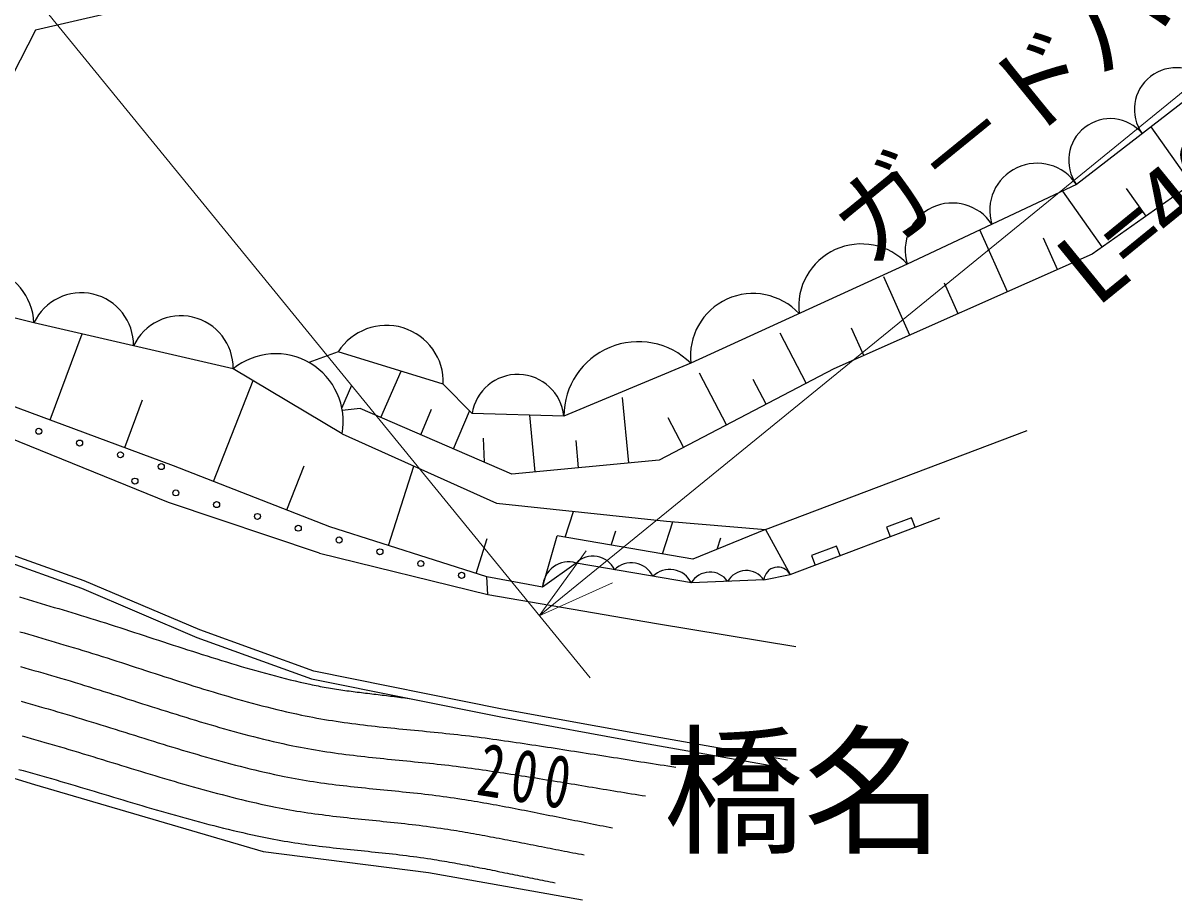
# Model space of a CAD drawing. Units: millimetres, scale not verified. Extents: x 40000 to 680000, y 20000 to 380000.
# Drawn here: x 213287 to 241997, y 243138 to 265026 of the extents above; entities that cross this region are included whole.
import ezdxf
from ezdxf.enums import TextEntityAlignment as Align

# ---------------------------------------------------------------- set-up
doc = ezdxf.new("R2010")
doc.units = ezdxf.units.MM
doc.header["$LTSCALE"] = 1000
doc.layers.add('S-BGD', color=7, linetype='Continuous', lineweight=25)
doc.layers.add('S-STR-HTXT', color=7, linetype='Continuous', lineweight=13)
doc.styles.add('@ＭＳ ゴシック', font='')
doc.styles.add('ＭＳ ゴシック', font='')
doc.styles.get('@ＭＳ ゴシック').set_extended_font_data('@MS Gothic')
doc.styles.get('ＭＳ ゴシック').set_extended_font_data('MS Gothic')

msp = doc.modelspace()

# ---------------------------------------------------------------- linework, layer by layer
at = {"layer": 'S-BGD'}
for p, q in [((218053, 265879), (213600, 264847)), ((213600, 264847), (210560, 258943)), ((244483, 264809), (239565, 260995)), ((245561, 263219), (239954, 259257)), ((242433, 261009), (241424, 262436)), ((239565, 260995), (235345, 259010)), ((240209, 259437), (239222, 260833)), ((241301, 260209), (240814, 260898)), ((237842, 258318), (237156, 259862)), ((239093, 258874), (238744, 259659)), ((239954, 259257), (233513, 256393)), ((235345, 259010), (229944, 256535)), ((213560, 257544), (208009, 258912)), ((235404, 257234), (234756, 258691)), ((236612, 257771), (236275, 258530)), ((218529, 256396), (213560, 257544)), ((213964, 255120), (214760, 257267)), ((232826, 256034), (232171, 257289)), ((234257, 256724), (233953, 257407)), ((221150, 256817), (220419, 256552)), ((223771, 256012), (221150, 256817)), ((221245, 254774), (218529, 256396)), ((229944, 256535), (226778, 255215)), ((233513, 256393), (229154, 254116)), ((217043, 253977), (211024, 256211)), ((218041, 253587), (219024, 256101)), ((222216, 255179), (222716, 256337)), ((230836, 254995), (230161, 256287)), ((231825, 255511), (231501, 256131)), ((221242, 255411), (221492, 255990)), ((224489, 255277), (223771, 256012)), ((215824, 254430), (216267, 255623)), ((228398, 254045), (228243, 255680)), ((221699, 255402), (221252, 255356)), ((225484, 253769), (221699, 255402)), ((223207, 254751), (223480, 255385)), ((224021, 254400), (224427, 255341)), ((226778, 255215), (224489, 255277)), ((226061, 253824), (225927, 255238)), ((216915, 253062), (211627, 255204)), ((229766, 254436), (229379, 255176)), ((221245, 254774), (225097, 253043)), ((224795, 254066), (224775, 254668)), ((231810, 252382), (238332, 254853)), ((227146, 253926), (227082, 254609)), ((229154, 254116), (225484, 253769)), ((220940, 252453), (217043, 253977)), ((219867, 252873), (220299, 253977)), ((222404, 251985), (223037, 253969)), ((220681, 251791), (216915, 253062)), ((225097, 253043), (229334, 252589)), ((226809, 252194), (227015, 252837)), ((232420, 251261), (236160, 252680)), ((235448, 252677), (234825, 252441)), ((235537, 252444), (235448, 252677)), ((224853, 251203), (220940, 252453)), ((229240, 251775), (229496, 252575)), ((229334, 252589), (231810, 252382)), ((231810, 252382), (229996, 251645)), ((231810, 252382), (232420, 251261)), ((234825, 252441), (234914, 252207)), ((214815, 251106), (212014, 252104)), ((224589, 251287), (224868, 252162)), ((226249, 250949), (226611, 252228)), ((229996, 251645), (226611, 252228)), ((227959, 251996), (228074, 252354)), ((230603, 251891), (230695, 252179)), ((211944, 251917), (214742, 250920)), ((220681, 251791), (224879, 250761)), ((233578, 251968), (232955, 251732)), ((233667, 251734), (233578, 251968)), ((227083, 251548), (226249, 250949)), ((229958, 251053), (227083, 251548)), ((232955, 251732), (233043, 251498)), ((231769, 251128), (232420, 251261)), ((214742, 250920), (217626, 249691)), ((217699, 249877), (214815, 251106)), ((224879, 250761), (224853, 251203)), ((226249, 250949), (224853, 251203)), ((231769, 251128), (229958, 251053)), ((224879, 250761), (229089, 250037)), ((220538, 248852), (217699, 249877)), ((229089, 250037), (232566, 249469)), ((217626, 249691), (220484, 248659)), ((220484, 248659), (225204, 247706)), ((225242, 247902), (220538, 248852)), ((228776, 247259), (225242, 247902)), ((208099, 247711), (213577, 246019)), ((225204, 247706), (228740, 247063)), ((232359, 246626), (228776, 247259)), ((228740, 247063), (232324, 246429)), ((213577, 246019), (219279, 244348)), ((219279, 244348), (223401, 243823)), ((223401, 243823), (227244, 243138))]:
    msp.add_line(p, q, dxfattribs=at)
for points in [[(213196, 250704), (213305, 250671), (213414, 250639), (213523, 250606), (213632, 250573), (213741, 250541), (213850, 250508), (213959, 250475), (214068, 250442), (214177, 250410), (214286, 250377), (214395, 250344), (214504, 250311), (214613, 250278), (214735, 250242), (214856, 250204), (214977, 250167), (215099, 250129), (215220, 250091), (215341, 250053), (215462, 250014), (215583, 249975), (215703, 249936), (215824, 249897), (215945, 249858), (216066, 249818), (216187, 249779), (216307, 249739), (216428, 249699), (216549, 249660), (216669, 249620), (216790, 249580), (216911, 249541), (217032, 249501), (217152, 249462), (217273, 249423), (217394, 249384), (217515, 249345), (217636, 249306), (217757, 249267), (217878, 249229), (217999, 249191), (218120, 249153), (218241, 249116), (218363, 249079), (218484, 249042), (218606, 249005), (218727, 248969), (218849, 248934), (218971, 248899), (219093, 248864), (219215, 248830), (219337, 248797), (219460, 248764), (219582, 248731), (219705, 248699), (219828, 248668), (219951, 248637), (220074, 248607), (220198, 248578), (220321, 248550), (220445, 248522), (220496, 248511), (220547, 248500), (220598, 248490), (220649, 248480), (220700, 248470), (220751, 248460), (220802, 248451), (220853, 248442), (220905, 248433), (220956, 248424), (221007, 248416), (221059, 248407), (221110, 248399), (221162, 248392), (221213, 248384), (221265, 248376), (221316, 248369), (221368, 248362), (221419, 248355), (221471, 248348), (221523, 248341), (221574, 248335), (221626, 248328), (221678, 248322), (221729, 248315), (221781, 248309), (221833, 248303), (221884, 248296), (221936, 248290), (221988, 248284), (222040, 248278), (222091, 248272), (222143, 248266), (222195, 248260), (222247, 248253), (222298, 248247), (222350, 248241), (222402, 248235), (222454, 248228), (222505, 248222), (222557, 248216), (222609, 248209), (222660, 248202), (222712, 248196), (222764, 248189), (222815, 248182), (222867, 248175), (222918, 248167)], [(213206, 249835), (213316, 249802), (213426, 249770), (213537, 249738), (213647, 249705), (213757, 249673), (213867, 249640), (213978, 249608), (214088, 249575), (214198, 249543), (214308, 249510), (214418, 249477), (214539, 249441), (214660, 249404), (214781, 249367), (214902, 249330), (215022, 249292), (215143, 249254), (215263, 249216), (215384, 249178), (215504, 249139), (215625, 249100), (215745, 249062), (215865, 249023), (215986, 248984), (216106, 248944), (216226, 248905), (216346, 248866), (216467, 248827), (216587, 248788), (216707, 248748), (216828, 248709), (216948, 248671), (217068, 248632), (217189, 248593), (217309, 248555), (217430, 248517), (217550, 248479), (217671, 248441), (217792, 248403), (217912, 248366), (218033, 248330), (218154, 248293), (218275, 248257), (218397, 248222), (218518, 248186), (218639, 248152), (218761, 248118), (218882, 248084), (219004, 248051), (219126, 248018), (219248, 247986), (219371, 247955), (219493, 247924), (219616, 247894), (219738, 247865), (219861, 247836), (219984, 247808), (220108, 247781), (220231, 247755), (220327, 247735), (220424, 247716), (220520, 247698), (220617, 247680), (220713, 247663), (220810, 247646), (220907, 247630), (221004, 247615), (221101, 247600), (221198, 247586), (221295, 247572), (221393, 247558), (221490, 247545), (221587, 247533), (221685, 247520), (221782, 247508), (221880, 247497), (221978, 247486), (222075, 247475), (222173, 247464), (222271, 247453), (222369, 247443), (222466, 247433), (222564, 247423), (222662, 247413), (222760, 247403), (222858, 247394), (222956, 247384), (223054, 247375), (223152, 247365), (223250, 247356), (223348, 247346), (223446, 247336), (223543, 247327), (223641, 247317), (223739, 247307), (223837, 247297), (223935, 247287), (224033, 247276), (224131, 247266), (224228, 247255), (224326, 247244), (224424, 247232), (224521, 247220), (224619, 247208), (224716, 247196), (224814, 247183), (224911, 247169), (225008, 247156), (225105, 247142), (225203, 247128), (225300, 247114), (225397, 247100), (225494, 247086), (225591, 247072), (225688, 247058), (225785, 247043), (225883, 247029), (225980, 247014), (226077, 247000), (226174, 246985), (226271, 246970), (226368, 246955), (226465, 246940), (226562, 246925), (226659, 246910), (226756, 246895), (226853, 246880), (226950, 246865), (227047, 246850), (227144, 246835), (227241, 246820), (227338, 246804), (227435, 246789), (227532, 246774), (227629, 246758), (227726, 246743), (227823, 246728), (227920, 246712), (228017, 246697), (228114, 246682), (228211, 246666), (228308, 246651), (228405, 246636), (228502, 246620), (228599, 246605), (228696, 246590), (228793, 246574), (228890, 246559), (228987, 246544), (229084, 246529), (229181, 246514), (229278, 246499), (229375, 246483), (229472, 246468), (229569, 246454)], [(213221, 248967), (213332, 248935), (213444, 248902), (213555, 248870), (213666, 248838), (213778, 248806), (213889, 248773), (214001, 248741), (214112, 248708), (214223, 248676), (214344, 248640), (214464, 248604), (214584, 248568), (214705, 248531), (214825, 248494), (214945, 248457), (215065, 248419), (215185, 248382), (215306, 248344), (215426, 248306), (215546, 248268), (215665, 248230), (215785, 248191), (215905, 248153), (216025, 248115), (216145, 248076), (216265, 248038), (216385, 248000), (216505, 247961), (216625, 247923), (216745, 247885), (216865, 247847), (216985, 247810), (217105, 247772), (217225, 247735), (217345, 247698), (217466, 247661), (217586, 247624), (217707, 247588), (217827, 247552), (217948, 247516), (218068, 247481), (218189, 247446), (218310, 247412), (218431, 247378), (218552, 247344), (218673, 247311), (218795, 247279), (218916, 247247), (219038, 247216), (219160, 247185), (219282, 247155), (219404, 247125), (219526, 247096), (219649, 247068), (219771, 247041), (219894, 247014), (220017, 246988), (220111, 246969), (220205, 246951), (220298, 246933), (220392, 246916), (220486, 246899), (220581, 246883), (220675, 246868), (220769, 246853), (220864, 246839), (220958, 246825), (221053, 246811), (221147, 246798), (221242, 246785), (221337, 246773), (221432, 246761), (221527, 246750), (221621, 246738), (221716, 246727), (221811, 246717), (221907, 246706), (222002, 246696), (222097, 246686), (222192, 246676), (222287, 246666), (222382, 246656), (222478, 246647), (222573, 246637), (222668, 246628), (222763, 246618), (222859, 246609), (222954, 246600), (223049, 246590), (223144, 246581), (223240, 246571), (223335, 246561), (223430, 246552), (223525, 246541), (223620, 246531), (223715, 246521), (223811, 246510), (223906, 246499), (224001, 246488), (224095, 246477), (224190, 246465), (224285, 246453), (224380, 246440), (224475, 246427), (224569, 246414), (224658, 246401), (224747, 246388), (224836, 246375), (224924, 246362), (225013, 246349), (225102, 246336), (225190, 246322), (225279, 246309), (225367, 246295), (225456, 246282), (225545, 246268), (225633, 246254), (225722, 246240), (225810, 246226), (225899, 246212), (225987, 246198), (226076, 246184), (226164, 246170), (226253, 246155), (226341, 246141), (226430, 246126), (226518, 246112), (226607, 246098), (226695, 246083), (226784, 246068), (226872, 246054), (226961, 246039), (227049, 246025), (227138, 246010), (227226, 245995), (227314, 245981), (227403, 245966), (227491, 245951), (227580, 245937), (227668, 245922), (227757, 245908), (227845, 245893), (227934, 245878), (228022, 245864), (228110, 245849), (228199, 245835), (228287, 245820), (228376, 245806), (228464, 245791), (228553, 245777), (228641, 245763), (228730, 245749), (228818, 245734)], [(213240, 248099), (213353, 248067), (213466, 248035), (213578, 248003), (213691, 247971), (213803, 247938), (213916, 247906), (214028, 247873), (214148, 247838), (214268, 247803), (214388, 247767), (214508, 247731), (214628, 247695), (214748, 247658), (214868, 247622), (214987, 247585), (215107, 247548), (215227, 247511), (215346, 247473), (215466, 247436), (215585, 247399), (215705, 247361), (215824, 247324), (215944, 247286), (216064, 247249), (216183, 247211), (216303, 247174), (216422, 247137), (216542, 247099), (216662, 247062), (216781, 247026), (216901, 246989), (217021, 246952), (217141, 246916), (217261, 246880), (217381, 246844), (217501, 246809), (217621, 246774), (217741, 246739), (217861, 246704), (217982, 246670), (218102, 246637), (218223, 246604), (218344, 246571), (218465, 246539), (218586, 246507), (218707, 246476), (218828, 246445), (218949, 246415), (219071, 246385), (219192, 246356), (219314, 246328), (219436, 246300), (219558, 246273), (219681, 246247), (219803, 246221), (219894, 246203), (219985, 246185), (220077, 246168), (220168, 246152), (220260, 246136), (220351, 246121), (220443, 246106), (220535, 246092), (220627, 246078), (220719, 246065), (220811, 246052), (220903, 246040), (220995, 246028), (221087, 246016), (221179, 246005), (221272, 245994), (221364, 245984), (221456, 245973), (221549, 245963), (221641, 245953), (221734, 245943), (221826, 245934), (221919, 245924), (222012, 245915), (222104, 245906), (222197, 245897), (222289, 245888), (222382, 245878), (222475, 245869), (222567, 245860), (222660, 245851), (222753, 245841), (222845, 245832), (222938, 245822), (223030, 245813), (223123, 245803), (223215, 245792), (223308, 245782), (223400, 245771), (223492, 245760), (223585, 245749), (223677, 245737), (223769, 245725), (223861, 245713), (223953, 245700), (224045, 245686), (224137, 245673), (224229, 245658), (224308, 245646), (224387, 245633), (224465, 245620), (224544, 245607), (224623, 245593), (224701, 245580), (224780, 245566), (224858, 245552), (224937, 245538), (225015, 245524), (225094, 245510), (225172, 245495), (225251, 245481), (225329, 245466), (225407, 245451), (225486, 245436), (225564, 245421), (225642, 245406), (225721, 245391), (225799, 245376), (225877, 245360), (225956, 245345), (226034, 245329), (226112, 245314), (226190, 245298), (226269, 245283), (226347, 245267), (226425, 245251), (226503, 245236), (226582, 245220), (226660, 245204), (226738, 245188), (226816, 245173), (226894, 245157), (226973, 245141), (227051, 245125), (227129, 245110), (227207, 245094), (227286, 245078), (227364, 245063), (227442, 245047), (227520, 245032), (227599, 245016), (227677, 245001), (227755, 244986), (227833, 244971), (227912, 244955), (227990, 244940)], [(213266, 247233), (213379, 247201), (213493, 247169), (213607, 247137), (213720, 247105), (213834, 247072), (213954, 247038), (214073, 247003), (214193, 246968), (214312, 246933), (214432, 246897), (214551, 246861), (214670, 246825), (214790, 246789), (214909, 246753), (215028, 246717), (215147, 246680), (215267, 246644), (215386, 246607), (215505, 246570), (215624, 246534), (215743, 246497), (215862, 246460), (215982, 246424), (216101, 246387), (216220, 246351), (216339, 246315), (216459, 246279), (216578, 246243), (216697, 246207), (216817, 246171), (216936, 246136), (217056, 246101), (217175, 246066), (217295, 246031), (217415, 245997), (217535, 245963), (217655, 245929), (217775, 245896), (217895, 245863), (218015, 245831), (218135, 245798), (218256, 245767), (218376, 245736), (218497, 245705), (218618, 245675), (218739, 245646), (218860, 245617), (218981, 245588), (219102, 245560), (219223, 245533), (219345, 245507), (219467, 245481), (219589, 245455), (219677, 245438), (219766, 245421), (219855, 245404), (219944, 245388), (220032, 245373), (220121, 245358), (220211, 245344), (220300, 245330), (220389, 245317), (220478, 245304), (220568, 245291), (220657, 245279), (220747, 245268), (220836, 245256), (220926, 245245), (221015, 245234), (221105, 245224), (221195, 245214), (221285, 245203), (221374, 245194), (221464, 245184), (221554, 245174), (221644, 245165), (221734, 245156), (221824, 245147), (221914, 245137), (222004, 245128), (222094, 245119), (222184, 245110), (222274, 245101), (222363, 245092), (222453, 245082), (222543, 245073), (222633, 245064), (222723, 245054), (222813, 245044), (222903, 245034), (222992, 245024), (223082, 245013), (223172, 245002), (223262, 244991), (223351, 244980), (223441, 244968), (223530, 244956), (223620, 244943), (223709, 244930), (223798, 244917), (223887, 244903), (223959, 244892), (224030, 244880), (224101, 244869), (224172, 244857), (224243, 244845), (224314, 244833), (224385, 244820), (224456, 244808), (224527, 244795), (224597, 244783), (224668, 244770), (224739, 244757), (224810, 244744), (224881, 244731), (224952, 244718), (225022, 244705), (225093, 244691), (225164, 244678), (225235, 244664), (225305, 244651), (225376, 244637), (225447, 244624), (225518, 244610), (225588, 244596), (225659, 244582), (225730, 244568), (225800, 244554), (225871, 244540), (225942, 244526), (226012, 244512), (226083, 244499), (226154, 244485), (226224, 244471), (226295, 244457), (226366, 244443), (226436, 244429), (226507, 244415), (226578, 244401), (226648, 244387), (226719, 244373), (226790, 244359), (226860, 244345), (226931, 244332), (227002, 244318), (227073, 244305), (227143, 244291), (227214, 244278), (227285, 244264)], [(213180, 246399), (213295, 246367), (213409, 246335), (213524, 246303), (213639, 246271), (213758, 246237), (213877, 246203), (213996, 246168), (214115, 246134), (214234, 246099), (214353, 246064), (214472, 246028), (214591, 245993), (214710, 245958), (214829, 245922), (214948, 245886), (215066, 245851), (215185, 245815), (215304, 245779), (215423, 245743), (215542, 245707), (215660, 245672), (215779, 245636), (215898, 245600), (216017, 245565), (216136, 245529), (216255, 245494), (216374, 245459), (216493, 245424), (216612, 245389), (216731, 245355), (216850, 245320), (216969, 245286), (217089, 245252), (217208, 245219), (217327, 245186), (217447, 245153), (217567, 245120), (217686, 245088), (217806, 245056), (217926, 245025), (218046, 244994), (218166, 244964), (218286, 244934), (218407, 244904), (218527, 244875), (218648, 244847), (218768, 244819), (218889, 244792), (219010, 244765), (219131, 244739), (219252, 244713), (219374, 244688), (219460, 244671), (219546, 244655), (219632, 244639), (219718, 244624), (219805, 244609), (219891, 244595), (219978, 244581), (220064, 244568), (220151, 244555), (220238, 244542), (220324, 244530), (220411, 244518), (220498, 244507), (220585, 244496), (220672, 244485), (220759, 244475), (220846, 244464), (220933, 244454), (221020, 244444), (221108, 244435), (221195, 244425), (221282, 244416), (221369, 244407), (221457, 244398), (221544, 244389), (221631, 244380), (221719, 244371), (221806, 244362), (221893, 244353), (221980, 244344), (222068, 244335), (222155, 244326), (222242, 244316), (222330, 244307), (222417, 244297), (222504, 244287), (222591, 244278), (222678, 244267), (222765, 244257), (222852, 244246), (222939, 244235), (223026, 244224), (223113, 244212), (223200, 244200), (223287, 244188), (223374, 244175), (223460, 244162), (223547, 244148), (223610, 244138), (223673, 244127), (223736, 244117), (223799, 244106), (223862, 244095), (223925, 244084), (223988, 244073), (224051, 244062), (224114, 244051), (224176, 244039), (224239, 244028), (224302, 244016), (224365, 244004), (224428, 243992), (224490, 243981), (224553, 243968), (224616, 243956), (224679, 243944), (224741, 243932), (224804, 243920), (224867, 243907), (224929, 243895), (224992, 243882), (225055, 243870), (225117, 243857), (225180, 243844), (225243, 243832), (225305, 243819), (225368, 243806), (225430, 243794), (225493, 243781), (225556, 243768), (225618, 243755), (225681, 243743), (225744, 243730), (225806, 243717), (225869, 243705), (225932, 243692), (225994, 243679), (226057, 243667), (226119, 243654), (226182, 243642), (226245, 243629), (226307, 243617), (226370, 243605), (226433, 243592), (226496, 243580), (226558, 243568)]]:
    msp.add_lwpolyline(points, dxfattribs=at)
for centre in [(213681, 254837), (214700, 254543), (215718, 254249), (216736, 253955), (216080, 253593), (217099, 253299), (218117, 253005), (219136, 252711), (220154, 252417), (221172, 252123), (222191, 251829), (223209, 251535), (224228, 251241)]:
    msp.add_circle(centre, 75, dxfattribs=at)
for centre, radius, start, end in [((242047, 262872), 1038, 39.858, 215.7289), ((240407, 261601), 1038, 39.858, 215.7289), ((238580, 260348), 1178, 33.2866, 197.097), ((236470, 259356), 1178, 33.2866, 197.097), ((234197, 257950), 1562, 42.7119, 186.53), ((212070, 257469), 1492, 2.8787, 149.4448), ((214740, 256989), 1304, 359.1668, 154.822), ((231497, 256713), 1562, 42.7119, 186.53), ((217225, 256415), 1304, 359.1668, 154.822), ((222352, 256060), 1420, 358.071, 147.7895), ((228636, 255215), 1858, 45.2563, 179.9822), ((219589, 255086), 1685, 349.3317, 128.9575), ((225629, 255102), 1154, 5.6626, 171.2388), ((226900, 250923), 652, 73.7444, 177.6401), ((227503, 251123), 598, 25.8025, 134.6329), ((228461, 250957), 598, 25.8024, 134.6331), ((229420, 250792), 598, 25.8026, 134.6328), ((230422, 250786), 536, 34.6077, 150.1532), ((231328, 250824), 536, 34.6077, 150.1532), ((232114, 251101), 346, 27.7042, 175.4907)]:
    msp.add_arc(centre, radius, start, end, dxfattribs=at)
at = {"layer": 'S-STR-HTXT'}
for p, q in [((256159, 274668), (226166, 250231)), ((212143, 267441), (227430, 248680)), ((227337, 251852), (226166, 250231)), ((226166, 250231), (227991, 251050))]:
    msp.add_line(p, q, dxfattribs=at)

# ---------------------------------------------------------------- texts
at = {"layer": 'S-BGD', "insert": (225899, 246212), "char_height": 1320, "attachment_point": 5, "rotation": 350.748, "style": 'ＭＳ ゴシック'}
msp.add_mtext('\\T1.32;\\W0.7;200', dxfattribs=at)
at = {"layer": 'S-STR-HTXT', "style": 'ＭＳ ゴシック'}
msp.add_text('ガ－ドパイプ', height=1833, rotation=39.173, dxfattribs=at).set_placement((240531, 263225), align=Align.BOTTOM_CENTER)
at = {"layer": 'S-STR-HTXT', "style": '@ＭＳ ゴシック'}
msp.add_text('L=40.0', height=1833, rotation=39.173, dxfattribs=at).set_placement((241794, 261674), align=Align.TOP_CENTER)
at = {"layer": 'S-STR-HTXT', "style": 'ＭＳ ゴシック'}
msp.add_text('橋名\u3000\u3000\u3000石舘橋', height=2566, dxfattribs=at).set_placement((229262, 243803), align=Align.BOTTOM_LEFT)

doc.saveas('drawing.dxf')
